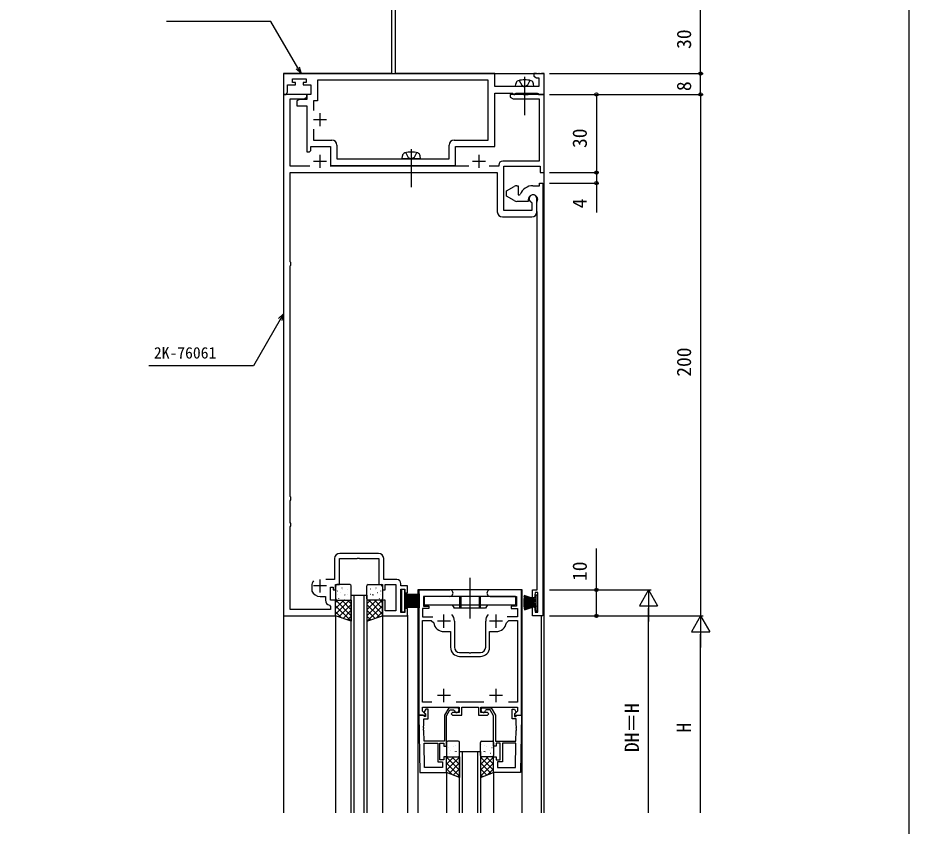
# Model space of a CAD drawing. Units: millimetres, scale not verified. Extents: x -437 to 438, y -681 to 679.
# Drawn here: x 96.4 to 438.3, y 71.1 to 381.1 of the extents above; entities that cross this region are included whole.
import ezdxf
from ezdxf.enums import TextEntityAlignment as Align

# ---------------------------------------------------------------- set-up
doc = ezdxf.new("R2010")
doc.units = ezdxf.units.MM
doc.header["$LTSCALE"] = 4
for name, color, linetype in [('0-2_YKK_11', 7, 'Continuous'), ('0-3_YKK_12', 2, 'Continuous'), ('0-4_YKK_13', 4, 'Continuous'), ('0-6_YKK_D', 6, 'Continuous'), ('0-7_YKK_ZWAK', 7, 'Continuous')]:
    doc.layers.add(name, color=color, linetype=linetype)
doc.styles.add('ＭＳ ゴシック', font='')
doc.styles.get('ＭＳ ゴシック').set_extended_font_data('MS Gothic')

msp = doc.modelspace()

# ---------------------------------------------------------------- linework, layer by layer
at = {"layer": '0-2_YKK_11'}
for p, q in [((214.8, 342.061), (209.8, 342.061)), ((212.3, 339.561), (212.3, 344.561)), ((212.3, 323.561), (212.3, 328.561)), ((212.3, 323.561), (212.3, 328.561)), ((273.3, 323.561), (273.3, 328.561)), ((273.3, 323.561), (273.3, 328.561)), ((214.8, 326.061), (209.8, 326.061)), ((214.8, 326.061), (209.8, 326.061)), ((275.8, 326.061), (270.8, 326.061)), ((275.8, 326.061), (270.8, 326.061)), ((269.412, 324.261), (216.188, 324.261)), ((269.412, 324.261), (216.188, 324.261)), ((295.5, 306.761), (295.5, 311.761)), ((295.5, 306.761), (295.5, 311.761)), ((282.3, 304.761), (293.5, 304.761)), ((282.3, 304.761), (293.5, 304.761)), ((234.73, 175.761), (219.87, 175.761)), ((234.73, 175.761), (219.87, 175.761)), ((212.3, 160.761), (212.3, 165.761)), ((212.3, 160.761), (212.3, 165.761)), ((214.8, 163.261), (209.8, 163.261)), ((214.8, 163.261), (209.8, 163.261)), ((250.149, 161.756), (262.099, 161.756)), ((259.849, 147.256), (259.849, 152.256)), ((279.849, 147.256), (279.849, 152.256)), ((262.349, 149.756), (257.349, 149.756)), ((263.849, 149.756), (263.849, 139.756)), ((275.849, 139.756), (275.849, 149.756)), ((282.349, 149.756), (277.349, 149.756)), ((265.849, 136.256), (273.849, 136.256)), ((259.849, 118.756), (259.849, 123.756)), ((279.849, 118.756), (279.849, 123.756)), ((262.349, 121.256), (257.349, 121.256)), ((282.349, 121.256), (277.349, 121.256)), ((275.132, 118.756), (264.566, 118.756))]:
    msp.add_line(p, q, dxfattribs=at)
for points in [[(216.3, 324.561), (264.3, 324.561), (264.3, 331.761), (279.3, 331.761), (279.3, 352.261), (286.1, 352.261), (286.3, 352.061), (286.6, 351.761), (287, 351.761), (287.3, 352.061), (287.5, 352.261), (295.6, 352.261), (295.8, 352.061), (296.1, 351.761), (298.3, 351.761), (298.3, 359.761), (297.258, 359.761), (297.075, 359.641), (296.525, 359.641), (296.342, 359.761), (296.258, 359.761), (296.075, 359.641), (295.525, 359.641), (295.342, 359.761), (294.3, 359.761), (294.3, 358.761), (295.391, 358.131), (296.3, 358.131), (296.3, 354.761), (279.3, 354.761), (279.3, 359.761), (241.3, 359.761), (241.3, 389.761)], [(239.67, 384.303), (239.67, 359.761), (198.3, 359.761)], [(198.3, 359.761), (198.3, 351.761), (199.3, 351.761), (199.8, 352.627), (199.8, 355.461), (202.9, 355.461), (202.9, 356.361), (201.7, 356.361), (201.7, 357.761), (207, 357.761), (207, 356.361), (205.9, 356.361), (205.9, 355.461), (208.8, 355.461), (208.8, 351.761), (207.3, 351.761), (207.3, 349.861), (204.4, 349.861), (203.4, 349.284), (203.4, 347.361), (207.3, 347.361), (207.3, 329.761), (208.3, 329.761), (208.8, 330.261), (208.8, 331.761), (216.3, 331.761), (216.3, 324.561)], [(263.8, 334.261), (276.8, 334.261), (276.8, 357.261), (211.3, 357.261), (211.3, 349.261), (209.8, 349.261), (209.8, 345.64)], [(208.412, 324.261), (200.8, 324.261), (200.8, 350.131), (206.209, 350.131), (207.3, 350.761), (207.3, 351.761), (198.3, 351.761), (198.3, 151.761), (218.3, 151.761), (218.3, 157.761), (216.3, 157.761), (216.3, 162.761), (217.3, 162.761), (217.3, 161.761), (218.3, 161.761), (218.3, 163.761), (219.8, 163.761), (219.8, 173.831), (226.542, 173.831), (226.725, 173.951), (227.275, 173.951), (227.458, 173.831), (234.8, 173.831), (234.8, 163.761), (236.3, 163.761), (236.3, 161.761), (237.3, 161.761), (237.3, 163.761), (241.37, 163.761), (241.37, 153.691), (237.3, 153.691), (237.3, 157.761), (236.3, 157.761), (236.3, 151.761), (245.8, 151.761), (245.8, 154.561), (244.8, 154.561), (244.8, 153.061), (243.3, 153.061), (243.3, 162.061)], [(208.412, 324.261), (200.8, 324.261), (200.8, 350.131), (206.209, 350.131), (207.3, 350.761), (207.3, 351.761), (198.3, 351.761), (198.3, 151.761), (218.3, 151.761), (218.3, 157.761), (216.3, 157.761), (216.3, 162.761), (217.3, 162.761), (217.3, 161.761), (218.3, 161.761), (218.3, 163.761), (219.8, 163.761), (219.8, 173.831), (226.542, 173.831), (226.725, 173.951), (227.275, 173.951), (227.458, 173.831), (234.8, 173.831), (234.8, 163.761), (236.3, 163.761), (236.3, 161.761), (237.3, 161.761), (237.3, 163.761), (241.37, 163.761), (241.37, 153.691), (237.3, 153.691), (237.3, 157.761), (236.3, 157.761), (236.3, 151.761), (245.8, 151.761), (245.8, 154.561), (244.8, 154.561), (244.8, 153.061), (243.3, 153.061), (243.3, 162.061)], [(293.392, 310.39), (293.57, 310.116), (293.57, 307.261), (282.8, 307.261), (282.8, 324.261), (296.8, 324.261), (296.8, 321.761), (298.3, 321.761), (298.3, 351.761), (292.258, 351.761), (292.075, 351.641), (291.525, 351.641), (291.342, 351.761), (291.258, 351.761), (291.075, 351.641), (290.525, 351.641), (290.342, 351.761), (285.3, 351.761), (285.3, 350.761), (286.391, 350.131), (296.37, 350.131), (296.37, 326.191), (282.37, 326.191)], [(293.392, 310.39), (293.57, 310.116), (293.57, 307.261), (282.8, 307.261), (282.8, 324.261), (296.8, 324.261), (296.8, 321.761), (298.3, 321.761), (298.3, 351.761), (292.258, 351.761), (292.075, 351.641), (291.525, 351.641), (291.342, 351.761), (291.258, 351.761), (291.075, 351.641), (290.525, 351.641), (290.342, 351.761), (285.3, 351.761), (285.3, 350.761), (286.391, 350.131), (296.37, 350.131), (296.37, 326.191), (282.37, 326.191)], [(209.8, 338.482), (209.8, 334.261), (216.8, 334.261)], [(218.8, 332.261), (218.8, 327.061), (261.8, 327.061), (261.8, 332.261)], [(215.97, 155.872), (216.37, 155.382), (216.37, 154.261), (200.8, 154.261), (200.8, 185.967), (201.062, 186.265), (201.062, 187.257), (200.8, 187.555), (200.8, 195.967), (201.062, 196.265), (201.062, 197.257), (200.8, 197.555), (200.8, 285.967), (201.062, 286.265), (201.062, 287.257), (200.8, 287.555), (200.8, 321.761), (280.3, 321.761), (280.3, 306.761)], [(215.97, 155.872), (216.37, 155.382), (216.37, 154.261), (200.8, 154.261), (200.8, 185.967), (201.062, 186.265), (201.062, 187.257), (200.8, 187.555), (200.8, 195.967), (201.062, 196.265), (201.062, 197.257), (200.8, 197.555), (200.8, 285.967), (201.062, 286.265), (201.062, 287.257), (200.8, 287.555), (200.8, 321.761), (280.3, 321.761), (280.3, 306.761)], [(280.87, 324.691), (280.87, 324.261), (277.188, 324.261)], [(280.87, 324.691), (280.87, 324.261), (277.188, 324.261)], [(286.799, 311.026), (283.799, 312.758), (283.799, 314.758), (286.799, 316.49)], [(287.799, 316.758), (288.299, 316.758), (288.299, 313.258), (288.808, 313.258), (289.086, 313.445)], [(297.799, 317.758), (297.799, 151.758), (293.799, 151.758), (293.799, 155.258), (294.599, 155.258), (294.799, 153.258), (295.869, 153.258), (295.869, 160.758), (294.799, 160.758), (294.599, 158.758), (293.799, 158.758), (293.799, 161.758), (295.599, 161.758), (295.599, 306.504), (295.559, 306.654), (295.554, 306.662), (295.544, 306.68), (295.539, 306.688), (295.499, 306.838), (295.499, 310.376), (295.542, 310.53)], [(293.999, 316.758), (296.499, 316.758), (296.499, 317.758), (297.799, 317.758)], [(292.199, 311.458), (292.199, 310.758), (287.799, 310.758)], [(217.87, 173.761), (217.87, 165.691), (214.494, 165.691)], [(217.87, 173.761), (217.87, 165.691), (214.494, 165.691)], [(241.8, 165.691), (236.73, 165.691), (236.73, 173.761)], [(241.8, 165.691), (236.73, 165.691), (236.73, 173.761)], [(243.3, 162.061), (244.8, 162.061), (244.8, 160.561), (245.8, 160.561), (245.8, 163.361), (243.3, 163.361), (243.3, 164.191)], [(243.3, 162.061), (244.8, 162.061), (244.8, 160.561), (245.8, 160.561), (245.8, 163.361), (243.3, 163.361), (243.3, 164.191)], [(209.1, 163.261), (209.1, 161.408), (209.128, 161.282)], [(209.1, 163.261), (209.1, 161.408), (209.128, 161.282)], [(250.149, 161.756), (250.149, 113.756), (252.625, 113.756), (252.785, 114.144), (251.649, 115.281), (251.649, 116.756), (265.649, 116.756), (265.649, 114.756), (263.149, 114.756), (262.649, 114.256), (263.149, 113.756), (266.649, 113.756), (266.649, 116.756), (273.049, 116.756), (273.049, 113.756), (276.549, 113.756), (277.049, 114.256), (276.549, 114.756), (274.049, 114.756), (274.049, 116.756), (288.049, 116.756), (288.049, 115.281), (286.913, 114.144), (287.073, 113.756), (289.549, 113.756), (289.549, 161.756), (277.599, 161.756)], [(212.3, 159.261), (214.37, 159.261), (214.37, 157.831)], [(212.3, 159.261), (214.37, 159.261), (214.37, 157.831)], [(262.099, 159.256), (252.049, 159.256), (252.049, 155.556), (254.049, 155.556), (254.049, 154.556), (251.649, 154.556), (251.649, 151.456), (255.641, 151.456)], [(277.599, 159.256), (287.649, 159.256), (287.649, 155.556), (285.649, 155.556), (285.649, 154.556), (288.049, 154.556), (288.049, 151.456), (284.057, 151.456)], [(255.132, 118.756), (251.649, 118.756), (251.649, 149.956), (254.913, 149.956), (255.901, 149.116)], [(283.798, 149.116), (284.785, 149.956), (288.049, 149.956), (288.049, 118.756), (284.566, 118.756)], [(259.849, 145.756), (262.349, 145.756), (262.349, 139.756)], [(277.349, 139.756), (277.349, 145.756), (279.849, 145.756)], [(265.849, 137.756), (269.391, 137.756), (269.574, 137.636), (270.124, 137.636), (270.307, 137.756), (273.849, 137.756)], [(264.749, 116.556), (261.687, 116.556), (260.049, 113.719), (260.049, 103.756), (252.254, 103.756), (252.183, 107.798), (252.06, 107.979), (252.051, 108.529), (252.167, 108.715), (252.166, 108.798), (252.043, 108.979), (252.033, 109.529), (252.15, 109.714), (252.106, 112.256), (253.749, 112.256), (253.749, 116.056), (252.849, 116.056), (252.249, 115.017), (252.249, 114.706), (252.749, 114.206), (252.749, 113.256), (252.279, 113.256), (252.079, 113.456), (251.779, 113.756), (250.149, 113.756)], [(274.949, 116.556), (278.011, 116.556), (279.649, 113.719), (279.649, 103.756), (287.444, 103.756), (287.515, 107.798), (287.638, 107.979), (287.648, 108.529), (287.531, 108.715), (287.532, 108.798), (287.655, 108.979), (287.665, 109.529), (287.548, 109.714), (287.593, 112.256), (285.949, 112.256), (285.949, 116.056), (286.849, 116.056), (287.449, 115.017), (287.449, 114.706), (286.949, 114.206), (286.949, 113.256), (287.419, 113.256), (287.619, 113.456), (287.919, 113.756), (289.549, 113.756)], [(250.149, 113.756), (250.533, 91.756), (260.849, 91.756), (260.849, 97.756), (259.849, 97.756), (259.849, 96.556), (258.249, 96.556), (258.249, 102.956), (259.849, 102.956), (259.849, 101.756), (260.849, 101.756), (260.849, 113.505), (262.149, 115.756), (263.566, 115.756), (263.862, 115.506)], [(289.549, 113.756), (289.165, 91.756), (278.849, 91.756), (278.849, 97.756), (279.849, 97.756), (279.849, 96.556), (281.449, 96.556), (281.449, 102.956), (279.849, 102.956), (279.849, 101.756), (278.849, 101.756), (278.849, 113.505), (277.549, 115.756), (276.132, 115.756), (275.836, 115.506)]]:
    msp.add_lwpolyline(points, dxfattribs=at)
for points in [[(252.43, 93.686), (252.268, 102.956), (257.449, 102.956), (257.449, 95.756), (259.349, 95.756), (259.349, 93.686)], [(287.268, 93.686), (287.43, 102.956), (282.249, 102.956), (282.249, 95.756), (280.349, 95.756), (280.349, 93.686)]]:
    msp.add_lwpolyline(points, close=True, dxfattribs=at)
for centre, radius, start, end in [((216.8, 332.261), 2, 0.00001, 89.99999), ((263.8, 332.261), 2, 90.00001, 179.99999), ((282.37, 324.691), 1.5, 90.00001, 179.99999), ((282.37, 324.691), 1.5, 90.00001, 179.99999), ((287.799, 314.758), 2, 89.99998, 120), ((293.999, 311.458), 5.3, 89.99999, 157.9757), ((293.999, 311.458), 1.8, 328.99728, 179.99999), ((294, 311.761), 1.5, 0.00002, 246.07405), ((294, 311.761), 1.5, 0.00002, 246.07405), ((287.799, 312.758), 2, 240, 270.00002), ((282.3, 306.761), 2, 180.00001, 269.99999), ((282.3, 306.761), 2, 180.00001, 269.99999), ((293.5, 306.761), 2, 270.00001, 359.99999), ((293.5, 306.761), 2, 270.00001, 359.99999), ((219.87, 173.761), 2, 90.00001, 179.99999), ((219.87, 173.761), 2, 90.00001, 179.99999), ((234.73, 173.761), 2, 0.00001, 89.99999), ((234.73, 173.761), 2, 0.00001, 89.99999), ((212.3, 163.261), 3.2, 141.63348, 179.99999), ((212.3, 163.261), 3.2, 141.63348, 179.99999), ((241.8, 164.191), 1.5, 0.00001, 89.99999), ((241.8, 164.191), 1.5, 0.00001, 89.99999), ((212.3, 162.761), 3.5, 205.00785, 270), ((212.3, 162.761), 3.5, 205.00785, 270), ((262.099, 160.506), 1.25, 269.99999, 90.00001), ((277.599, 160.506), 1.25, 89.99999, 270.00001), ((216.37, 157.831), 2, 180.00001, 258.46303), ((216.37, 157.831), 2, 180.00001, 258.46303), ((259.849, 149.756), 4, 359.99998, 40.4398), ((279.849, 149.756), 4, 139.5602, 180.00002), ((259.849, 149.756), 4, 189.20689, 270.00001), ((279.849, 149.756), 4, 269.99999, 350.79311), ((265.849, 139.756), 3.5, 180.00001, 269.99999), ((265.849, 139.756), 2, 180.00001, 269.99999), ((273.849, 139.756), 2, 270.00001, 359.99999), ((273.849, 139.756), 3.5, 270.00001, 359.99999), ((264.749, 115.656), 0.9, 189.59406, 90), ((274.949, 115.656), 0.9, 90, 350.40594)]:
    msp.add_arc(centre, radius, start, end, dxfattribs=at)
at = {"layer": '0-3_YKK_12'}
for p, q in [((198.3, 359.761), (298.3, 359.761)), ((198.3, 351.761), (198.3, 76.259)), ((298.3, 76.259), (298.3, 351.761)), ((249.8, 161.756), (249.8, 76.259)), ((289.8, 161.756), (249.8, 161.756)), ((289.8, 76.259), (289.8, 161.756)), ((225.3, 159.763), (225.3, 76.259)), ((229.3, 76.259), (229.3, 159.763)), ((218.3, 151.761), (218.3, 76.259)), ((236.3, 151.761), (236.3, 76.259)), ((245.8, 152.061), (245.8, 76.259)), ((297.3, 76.259), (297.3, 151.758)), ((265.849, 99.758), (273.849, 99.758)), ((265.849, 76.259), (265.849, 99.758)), ((266.849, 99.758), (266.849, 76.259)), ((272.849, 76.259), (272.849, 99.758)), ((273.849, 99.758), (273.849, 76.259)), ((260.849, 91.956), (260.849, 76.259)), ((278.849, 91.956), (278.849, 76.259))]:
    msp.add_line(p, q, dxfattribs=at)
msp.add_lwpolyline([(224.3, 76.259), (224.3, 159.763), (230.3, 159.763), (230.3, 76.259)], dxfattribs=at)
at = {"layer": '0-4_YKK_13'}
for p, q in [((287.3, 354.761), (287.398, 355.881)), ((290.8, 358.515), (290.8, 343.831)), ((294.3, 354.761), (294.202, 355.881)), ((294.3, 354.761), (287.3, 354.761)), ((247.3, 330.815), (247.3, 316.131)), ((243.8, 327.061), (243.898, 328.181)), ((250.8, 327.061), (243.8, 327.061)), ((250.8, 327.061), (250.702, 328.181)), ((269.797, 166.37), (269.797, 150.79)), ((218.3, 163.261), (218.3, 158.261)), ((218.744, 163.197), (218.788, 163.221)), ((223.8, 163.761), (218.8, 163.761)), ((218.936, 161.253), (218.983, 161.341)), ((220.769, 162.463), (220.813, 162.487)), ((221.083, 162.043), (221.089, 162.051)), ((222.845, 162.031), (222.889, 162.055)), ((224.3, 158.261), (224.3, 163.261)), ((230.3, 158.261), (230.3, 163.261)), ((230.8, 163.761), (235.8, 163.761)), ((231.755, 162.031), (231.711, 162.055)), ((233.517, 162.043), (233.511, 162.051)), ((233.831, 162.463), (233.787, 162.487)), ((235.664, 161.253), (235.617, 161.341)), ((235.856, 163.197), (235.812, 163.221)), ((236.3, 163.261), (236.3, 158.261)), ((218.3, 156.917), (219.144, 157.761)), ((218.3, 154.672), (221.389, 157.761)), ((218.3, 152.427), (223.634, 157.761)), ((224.3, 151.859), (218.398, 157.761)), ((218.8, 157.761), (223.8, 157.761)), ((219.108, 159.839), (219.115, 159.846)), ((219.535, 158.382), (219.578, 158.406)), ((220.178, 160.573), (220.222, 160.597)), ((224.3, 154.104), (220.643, 157.761)), ((220.927, 157.856), (220.934, 157.863)), ((221.611, 157.949), (221.655, 157.973)), ((221.826, 159.728), (221.872, 159.817)), ((222.202, 159.839), (222.246, 159.863)), ((222.869, 160.024), (222.875, 160.031)), ((224.3, 156.349), (222.888, 157.761)), ((224.279, 159.407), (224.3, 159.418)), ((230.321, 159.407), (230.3, 159.418)), ((230.3, 156.349), (231.712, 157.761)), ((230.3, 154.104), (233.957, 157.761)), ((230.3, 151.859), (236.202, 157.761)), ((235.8, 157.761), (230.8, 157.761)), ((236.3, 152.427), (230.966, 157.761)), ((231.731, 160.024), (231.725, 160.031)), ((232.398, 159.839), (232.354, 159.863)), ((232.774, 159.728), (232.728, 159.817)), ((232.989, 157.949), (232.945, 157.973)), ((236.3, 154.672), (233.211, 157.761)), ((233.673, 157.856), (233.666, 157.863)), ((234.422, 160.573), (234.378, 160.597)), ((235.065, 158.382), (235.022, 158.406)), ((236.3, 156.917), (235.456, 157.761)), ((235.492, 159.839), (235.485, 159.846)), ((244.8, 160.108), (250.6, 160.108)), ((244.8, 159.608), (250.6, 159.608)), ((244.8, 159.108), (250.6, 159.108)), ((244.8, 158.608), (250.6, 158.608)), ((244.8, 158.108), (250.6, 158.108)), ((244.8, 157.608), (250.6, 157.608)), ((287.297, 159.256), (252.297, 159.256)), ((252.297, 159.256), (252.297, 156.056)), ((265.797, 159.256), (265.797, 154.756)), ((266.297, 159.256), (266.297, 154.756)), ((273.297, 159.256), (273.297, 154.756)), ((273.797, 159.256), (273.797, 154.756)), ((287.297, 159.256), (287.297, 156.056)), ((290.369, 157.408), (295.369, 157.408)), ((295.369, 157.508), (290.376, 157.769)), ((295.369, 157.308), (290.376, 157.046)), ((295.369, 157.608), (290.396, 158.13)), ((295.369, 157.708), (290.431, 158.49)), ((295.369, 157.808), (290.478, 158.847)), ((295.369, 157.908), (290.539, 159.202)), ((295.369, 158.008), (290.614, 159.553)), ((224.08, 149.835), (218.3, 155.614)), ((219.485, 151.366), (224.3, 156.182)), ((221.168, 150.805), (224.3, 153.937)), ((235.115, 151.366), (230.3, 156.182)), ((233.432, 150.805), (230.3, 153.937)), ((230.52, 149.835), (236.3, 155.614)), ((244.8, 157.108), (250.6, 157.108)), ((244.8, 156.608), (250.6, 156.608)), ((244.8, 156.108), (250.6, 156.108)), ((244.8, 155.608), (250.6, 155.608)), ((244.8, 155.108), (250.6, 155.108)), ((252.297, 156.056), (287.297, 156.056)), ((263.047, 156.056), (263.797, 154.756)), ((275.797, 154.756), (263.797, 154.756)), ((276.548, 156.056), (275.797, 154.756)), ((290.369, 156.108), (295.369, 156.108)), ((295.369, 156.208), (290.376, 156.469)), ((295.369, 156.008), (290.376, 155.746)), ((295.369, 157.208), (290.396, 156.685)), ((295.369, 156.308), (290.396, 156.83)), ((295.369, 155.908), (290.396, 155.385)), ((295.369, 156.408), (290.431, 157.19)), ((295.369, 157.108), (290.431, 156.325)), ((295.369, 155.808), (290.431, 155.025)), ((295.369, 155.708), (290.478, 154.668)), ((295.369, 155.608), (290.539, 154.314)), ((295.369, 155.508), (290.614, 153.963)), ((295.069, 157.06), (295.069, 156.455)), ((295.069, 155.41), (295.069, 153.758)), ((220.712, 150.957), (218.3, 153.369)), ((222.852, 150.244), (224.3, 151.692)), ((231.748, 150.244), (230.3, 151.692)), ((233.888, 150.957), (236.3, 153.369)), ((260.85, 103.247), (260.85, 98.247)), ((260.85, 103.056), (260.868, 103.046)), ((265.35, 103.747), (261.35, 103.747)), ((265.85, 98.247), (265.85, 103.247)), ((273.85, 98.247), (273.85, 103.247)), ((274.35, 103.747), (278.35, 103.747)), ((278.85, 103.056), (278.831, 103.046)), ((278.85, 103.247), (278.85, 98.247)), ((261.416, 101.18), (261.46, 101.156)), ((262.296, 100.254), (262.302, 100.246)), ((263.492, 101.613), (263.536, 101.589)), ((264.084, 99.723), (264.128, 99.699)), ((264.348, 101.976), (264.355, 101.968)), ((264.517, 99.778), (264.564, 99.69)), ((265.517, 102.347), (265.561, 102.323)), ((274.182, 102.347), (274.138, 102.323)), ((275.182, 99.778), (275.136, 99.69)), ((275.351, 101.976), (275.344, 101.968)), ((275.615, 99.723), (275.571, 99.699)), ((276.207, 101.613), (276.163, 101.589)), ((277.403, 100.254), (277.397, 100.246)), ((278.283, 101.18), (278.239, 101.156)), ((263.693, 97.747), (260.85, 94.903)), ((261.448, 97.747), (260.85, 97.148)), ((265.85, 97.658), (260.85, 92.658)), ((260.85, 97.581), (265.85, 92.581)), ((261.35, 97.747), (265.35, 97.747)), ((262.059, 98.989), (262.103, 98.965)), ((262.929, 97.747), (265.85, 94.826)), ((264.504, 97.788), (264.511, 97.781)), ((265.174, 97.747), (265.85, 97.071)), ((276.77, 97.747), (273.85, 94.826)), ((274.525, 97.747), (273.85, 97.071)), ((273.85, 97.658), (278.85, 92.658)), ((278.85, 97.581), (273.85, 92.581)), ((278.35, 97.747), (274.35, 97.747)), ((275.195, 97.788), (275.188, 97.781)), ((276.006, 97.747), (278.85, 94.903)), ((277.64, 98.989), (277.596, 98.965)), ((278.251, 97.747), (278.85, 97.148)), ((260.85, 95.336), (265.85, 90.336)), ((260.85, 93.091), (263.089, 90.851)), ((265.85, 95.413), (261.802, 91.366)), ((265.85, 93.168), (263.406, 90.724)), ((273.85, 95.413), (277.897, 91.366)), ((278.85, 95.336), (273.85, 90.336)), ((273.85, 93.168), (276.293, 90.724)), ((278.85, 93.091), (276.61, 90.851)), ((265.85, 90.923), (265.009, 90.083)), ((273.85, 90.923), (274.69, 90.083))]:
    msp.add_line(p, q, dxfattribs=at)
for points in [[(288.75, 357.125), (289.655, 355.309), (290.8, 354.701)], [(292.85, 357.125), (291.945, 355.309), (290.8, 354.701)], [(245.25, 329.425), (246.155, 327.609), (247.3, 327.001)], [(249.35, 329.425), (248.445, 327.609), (247.3, 327.001)], [(295.869, 159.758), (295.069, 159.758), (295.069, 158.105)], [(295.069, 153.758), (295.869, 153.758), (295.869, 159.758)]]:
    msp.add_lwpolyline(points, dxfattribs=at)
for points in [[(243.6, 161.858), (243.6, 153.358), (244.8, 153.358), (244.8, 161.858)], [(224.3, 149.761), (218.3, 151.761), (218.3, 157.761), (224.3, 157.761)], [(230.3, 149.761), (236.3, 151.761), (236.3, 157.761), (230.3, 157.761)], [(265.85, 89.747), (260.85, 91.747), (260.85, 97.747), (265.85, 97.747)], [(273.85, 89.747), (278.85, 91.747), (278.85, 97.747), (273.85, 97.747)]]:
    msp.add_lwpolyline(points, close=True, dxfattribs=at)
for centre, radius, start, end in [((288.693, 355.767), 1.3, 105.88085, 175), ((290.8, 348.361), 9, 74.11915, 105.88085), ((292.907, 355.767), 1.3, 5, 74.11915), ((245.193, 328.067), 1.3, 105.88085, 175), ((247.3, 320.661), 9, 74.11915, 105.88085), ((249.407, 328.067), 1.3, 5, 74.11915), ((218.8, 163.261), 0.5, 90, 180), ((223.8, 163.261), 0.5, 0, 90), ((230.8, 163.261), 0.5, 90, 180), ((235.8, 163.261), 0.5, 0, 90), ((218.8, 158.261), 0.5, 180, 270), ((223.8, 158.261), 0.5, 270, 0), ((230.8, 158.261), 0.5, 180, 270), ((235.8, 158.261), 0.5, 270, 0), ((261.35, 103.247), 0.5, 90, 180), ((265.35, 103.247), 0.5, 0, 90), ((274.35, 103.247), 0.5, 90, 180), ((278.35, 103.247), 0.5, 0, 90), ((261.35, 98.247), 0.5, 180, 270), ((265.35, 98.247), 0.5, 270, 0), ((274.35, 98.247), 0.5, 180, 270), ((278.35, 98.247), 0.5, 270, 0)]:
    msp.add_arc(centre, radius, start, end, dxfattribs=at)
at = {"layer": '0-6_YKK_D'}
for p, q in [((358.3, 359.761), (358.3, 389.761)), ((300.301, 359.761), (359.3, 359.761)), ((300.301, 359.761), (359.3, 359.761)), ((358.3, 351.758), (358.3, 359.761)), ((300.3, 351.758), (319.3, 351.758)), ((300.301, 351.758), (359.3, 351.758)), ((300.301, 351.758), (359.3, 351.758)), ((318.3, 351.758), (318.3, 321.761)), ((358.3, 351.758), (358.3, 151.758)), ((300.3, 321.761), (319.3, 321.761)), ((300.3, 321.761), (319.3, 321.761)), ((300.3, 317.758), (319.3, 317.758)), ((300.3, 161.758), (319.3, 161.758)), ((300.3, 161.758), (339.3, 161.758)), ((338.3, 161.758), (334.8, 155.695)), ((338.3, 161.758), (341.8, 155.695)), ((338.3, 161.758), (338.3, 149.633)), ((334.8, 155.695), (341.8, 155.695)), ((338.3, 76.259), (338.3, 154.758)), ((300.3, 151.758), (319.3, 151.758)), ((300.3, 151.758), (359.3, 151.758)), ((300.3, 151.758), (359.3, 151.758)), ((358.3, 151.758), (354.8, 145.695)), ((358.3, 151.758), (361.8, 145.695)), ((358.3, 151.758), (358.3, 139.633)), ((354.8, 145.695), (361.8, 145.695)), ((358.3, 76.259), (358.3, 144.758))]:
    msp.add_line(p, q, dxfattribs=at)
for points in [[(205.023, 359.761), (203.748, 361.97), (193.476, 379.761), (153.397, 379.761)], [(204.34, 362.311), (205.023, 359.761), (203.156, 361.628)], [(318.3, 321.761), (318.3, 317.758), (318.3, 306.478)], [(198.3, 267.655), (197.025, 265.447), (186.753, 247.655), (146.674, 247.655)], [(196.433, 265.788), (198.3, 267.655), (197.617, 265.105)], [(318.3, 151.758), (318.3, 161.758), (318.3, 177.683)]]:
    msp.add_lwpolyline(points, dxfattribs=at)
for centre in [(358.3, 359.761), (358.3, 359.761), (318.3, 351.758), (358.3, 351.758), (358.3, 351.758), (318.3, 321.761), (318.3, 321.761), (318.3, 317.758), (318.3, 161.758), (318.3, 151.758)]:
    msp.add_circle(centre, 0.637, dxfattribs=at)
at = {"layer": '0-7_YKK_ZWAK'}
msp.add_lwpolyline([(-436.7, -681.2), (438.3, -681.2), (438.3, 643.8)], dxfattribs=at)

# ---------------------------------------------------------------- texts
at = {"layer": '0-6_YKK_D', "style": 'ＭＳ ゴシック'}
for s, p in [('30', (356.3, 369.221)), ('8', (356.3, 353.032)), ('30', (316.3, 331.22)), ('4', (316.3, 308.094)), ('200', (356.3, 243.491)), ('10', (316.3, 165.157)), ('DH＝H', (336.3, 99.549)), ('H', (356.3, 107.014))]:
    msp.add_text(s, height=5.499, rotation=90, dxfattribs=at).set_placement(p, align=Align.BOTTOM_LEFT)
msp.add_text('2K-76061', height=4.399, dxfattribs=at).set_placement((148.578, 249.155), align=Align.BOTTOM_LEFT)

doc.saveas('drawing.dxf')
